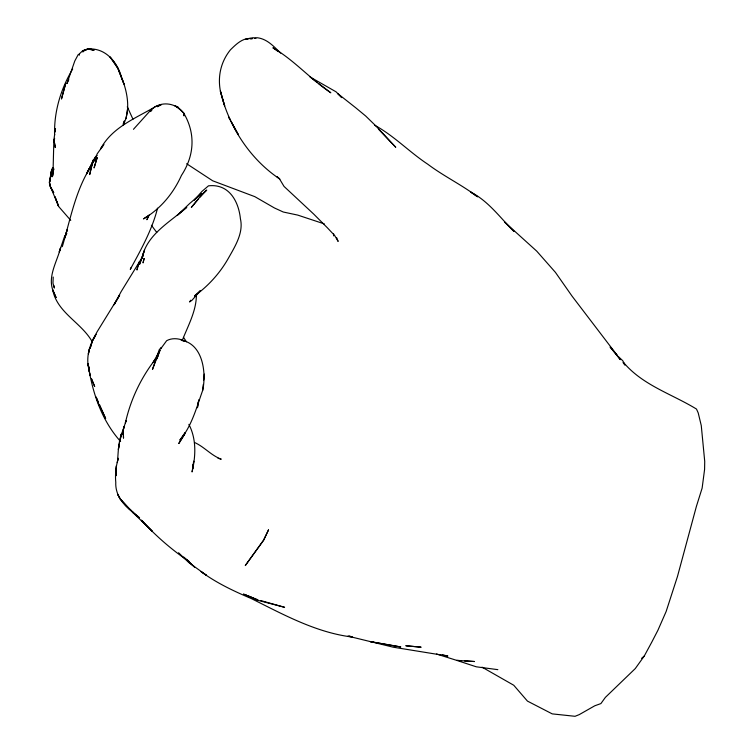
<?xml version="1.0" encoding="UTF-8"?>
<svg xmlns="http://www.w3.org/2000/svg" width="754" height="754" viewBox="0 0 754 754"><rect width="100%" height="100%" fill="white"/><g stroke="black" fill="none" stroke-linecap="round" stroke-linejoin="round"><path stroke-width="1.13" d="M161.337 348.555L161.347 347.406L159.273 349.639L152.468 369.441L158.076 354.908M54.59 135.136C53.911 111.79 60.725 88.963 72.667 69.029M53.214 277.048L52.959 283.146L54.335 288.075L54.109 285.87M52.94 175.739L53.836 141.422L54.58 138.359M183.731 557.074L188.915 561.4C171.46 549.6 155.597 535.708 141.394 520.166L152.289 531.278L129.198 509.025L119.707 498.319L130.819 510.26C121.912 503.653 115.202 493.804 115.777 482.334C115.098 475.152 115.739 467.895 117.586 460.93C118.321 450.279 118.491 439.045 123.477 429.328M184.494 433.644L184.928 432.796L179.857 440.157C191.818 426.076 196.53 407.471 202.675 390.402C206.511 372.834 203.005 344.022 181.412 340.224M202.675 390.402L203.297 384.436M203.721 380.063L204.343 374.097M193.156 465.633L193.269 464.587L192.063 471.957C195.748 456.142 196.596 439.186 188.886 424.37M193.41 463.456L193.703 461.184L192.741 468.338L193.269 464.587M198.198 401.976L197.444 407.744L198.858 399.677M55.033 131.856L55.476 128.576M54.693 134.137L53.93 139.65L55.287 147.53L54.099 140.81L54.599 138.774M54.995 131.931L55.457 128.623M49.755 181.95L51.281 171.808L52.648 167.501M49.755 181.968L51.479 170.875L52.969 167.822M82.836 51.065L88.275 49.038L93.845 49.745L87.822 49.038L94.08 50.282L88.227 48.548L82.836 51.065L87.822 49.038C104.966 47.474 117.059 61.498 121.385 76.795C127.379 91.875 131.064 109.895 123.213 124.985M126.05 118.736L127.728 108.039M123.298 430.355L122.582 434.464L122.902 430.449L126.135 420.534L125.371 422.956C130.451 400.091 140.612 378.395 154.938 359.865L153.071 362.617L159.65 350.874M119.462 443.38L118.35 449.45L119.424 443.927M117.586 460.93L117.954 458.903M117.247 462.588L118.067 458.215M119.858 441.721L121.366 433.984L119.867 441.316M157.539 208.17C152.176 229.866 140.885 249.838 130.282 269.348L131.215 267.397M53.657 169.198L52.083 176.804L53.836 168.83M79.538 53.666L79.198 54.929L79.538 53.666L82.261 51.131L85.098 49.547L82.874 52.017M62.299 246.643C70.179 220.14 75.164 191.997 89.849 168.189M144.542 249.942L141.931 258.368C146.596 234.343 170.065 222.176 186.785 207.256L177.303 215.324L189.754 203.42L201.591 193.401L194.325 200.102L201.893 191.469L208.49 185.833C228.735 183.514 238.584 200.875 240.422 218.83C243.74 232.92 234.833 246.747 228.198 258.575C219.8 273.334 208.217 286.03 194.485 295.992L200.394 290.573M64.712 238.104L67.294 229.659L64.985 236.539L66.701 233.617M123.505 123.373L124.401 120.97L123.156 124.052M148.661 215.39L146.889 219.734L149.188 215.107L143.496 218.886C160.574 208.839 173.345 193.429 181.45 175.399C194.278 155.842 195.899 133.703 183.722 113.128C177.002 103.958 164.231 100.951 154.485 107.209C134.721 118.651 111.828 127.671 100.527 148.981L103.873 144.485L97.209 153.807L94.674 160.687L96.719 155.399L95.833 156.728M92.638 161.46L90.112 167.595L91.752 164.523M93.025 161.658L90.914 166.766L92.978 160.875L89.679 174.589L93.062 160.159L95.183 157.803M144.033 251.629L139.49 264.475L142.195 257.34L121.168 291.581L114.08 304.776L119.632 295.219L97.304 331.468L92.638 339.96L90.188 348.159L92.582 340.535L92.356 341.006L95.513 335.681M95.287 157.869L93.072 162.855L95.24 157.162L96.87 155.663M68.831 79.622L66.936 83.562L74.778 61.008L78.265 54.486L79.406 54.26M52.987 167.831L51.479 170.875L49.274 182.638L50.264 185.371L49.585 183.081L49.594 185.531L53.741 192.685L50.32 186.464L58.623 206.257L55.136 196.907M182.176 340.657C187.869 326.058 196.332 311.129 196.379 295.21M482.06 667.158L513.747 685.245L527.432 701.088L552.22 713.878L575.057 716.3L579.279 714.604L594.765 705.791L600.891 703.586L605.377 697.384L635.283 668.562L644.265 656.018L651.805 642.088L657.893 630.306L666.121 611.551L677.469 576.49L696.394 506.405L702.134 488.102L704.585 469.45L704.726 461.448L701.267 425.558L698.204 412.881L696.489 409.064C671.965 394.022 642.776 385.303 623.718 362.674M89.311 169.122L86.653 173.769L91.536 164.579M96.22 334.324C89.132 344.814 85.56 358.207 89.255 370.629M66.663 233.457L64.307 237.171L59.217 252.034L60.631 247.642C57.266 261.148 47.832 275.728 52.714 289.847C57.106 312.806 81.413 322.476 92.214 341.769M190.734 300.215L189.546 301.949L191.921 300.337L200.46 290.676M160.677 348.857L166.653 340.695C172.336 337.575 179.509 338.386 185.107 341.298L181.252 340.214M141.695 257.991L143.109 256.19M133.449 129.32L150.904 109.943L155.173 106.682L161.29 104.627L157.558 106.766M150.677 111.554L151.95 109.98M198.66 198.783L191.328 207.416L202.223 194.155L206.737 190.065L200.121 197.058M94.146 159.848L95.532 158.283M641.597 658.336L644.265 656.018M254.795 38.143L256.841 37.7C266.973 38.699 273.834 46.465 280.667 53.129M247.972 39.01L245.795 39.18L252.976 37.7L255.879 38.397M250.139 38.84L252.317 38.671C243.278 37.087 236.304 44.081 230.422 49.839C220.931 61.592 217.548 76.239 220.385 91.045C228.396 125.805 249.734 158.943 279.461 178.802L284.032 186.417L313.692 214.061L327.359 227.774L334.701 235.578L338.141 241.412L336.623 237.642M461.146 660.655L456.717 660.372L436.5 654.001M464.464 660.872L474.426 661.522L456.717 660.372L476.264 666.8L497.847 669.656M442.212 654.764L447.895 656.046L393.239 647.196L347.943 636.122M218.047 458.281L221.233 459.186C211.195 455.52 204.193 446.717 194.475 442.447M260.959 600.618L284.597 607.309L258.245 600.42L243.476 594.086L257.576 599.666M324.305 223.891L297.736 215.097L283.268 212.015L274.399 207.944L254.824 196.653L212.713 180.809L186.634 163.722M349.045 635.848L352.354 637.055C316.067 632.615 283.363 614.538 251.101 598.469C233.665 591.079 216.341 582.899 201.054 571.607L206.398 575.255L188.736 562.503L178.547 552.739M248.302 595.952L258.245 600.42L246.728 595.764L245.314 594.604M374.644 125.211C394.097 135.833 409.394 152.082 427.81 164.24C443.691 176.182 461.721 184.787 477.546 196.794L470.524 191.968C488.517 201.092 500.015 217.67 514.021 231.459L504.662 222.138L536.725 251.139L555.434 272.373L572.022 296.086L617.262 355.407L610.137 347.076M278.377 51.687L272.91 47.785C294.126 60.113 310.412 79.142 330.827 92.799L319.008 83.807M317.189 82.422L309.913 76.88L336.067 91.828L341.835 97.643L337.962 93.76L355.747 107.794L365.671 116.003L375.36 125.437L395.756 147.275L378.8 129.49M132.713 512.39L139.603 517.885L128.5 508.139M277.227 176.851L279.847 179.132M277.133 176.766L279.461 178.802M132.402 511.891L133.345 512.739L125.277 504.991M179.122 108.689L183.863 113.26L184.014 115.73L183.863 113.26M70.763 220.404L58.51 206.342L55.023 196.982M610.306 347.198L620.259 359.649L617.978 356.237L622.766 360.714L624.943 365.059L623.049 362.561M120.602 441.524C101.375 420.11 92.082 391.91 88.114 363.805L89.49 372.099L88.114 363.805M151.413 225.267L156.766 232.477M183.533 337.377L186.445 341.807M230.366 120.169L228.679 117.096L229.734 119.028M231.487 122.214L238.226 134.504L230.79 120.96M127.266 106.795L132.968 119.217M98.51 402.4L96.126 397.028L98.152 402.806L105.645 418.517L99.462 404.549M89.594 372.985L90.018 375.596L88.331 365.134M333.579 233.608L333.692 235.889M116.173 471.702L116.012 475.746L116.418 465.755L116.173 471.702M123.496 428.753L123.402 429.563L124.259 426.33L123.496 428.753M143.09 262.75L144.089 258.537L143.09 262.75M137.407 267.557L136.983 270.026L139.188 261.987L137.407 267.557M88.944 351.091L88.397 353.928L89.669 348.15L88.944 351.091M65.655 83.609L61.508 98.84L65.655 83.609M97.143 157.718L94.118 167.774L97.143 157.718M159.028 352.561L156.936 358.838L160.055 350.063L159.028 352.561M268.49 529.939L263.683 540.175L245.286 565.547L263.448 540.354L268.49 529.939M184.711 434.002L178.811 443.465L184.711 434.002M87.973 170.856L87.351 171.959L91.62 164.513L87.973 170.856M420.939 647.168L405.972 645.773L420.939 647.168M400.685 646.941L370.355 641.635L400.685 646.941M178.076 107.219L174.645 105.503L179.273 108.83L178.076 107.219M194.579 567.102L187.284 560.354L194.579 567.102M113.703 61.847L110.018 56.918L117.86 68.294L123.92 83.93L117.86 68.294L113.703 61.847M119.98 498.592L117.737 494.379L119.98 498.592M56.032 297.472L52.714 289.847L56.032 297.472M94.636 386.406L91.47 378.8L94.636 386.406M224.645 105.824L220.385 91.045L224.645 105.824M123.505 437.98L123.326 432.259L123.505 437.98"/></g></svg>
